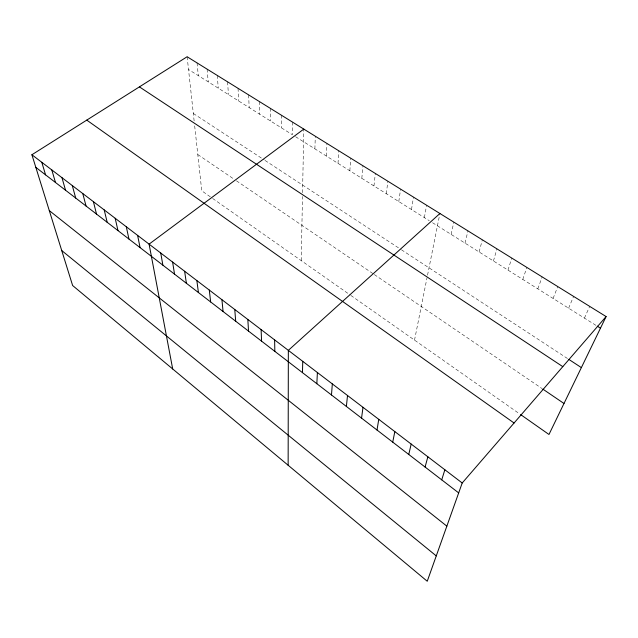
<?xml version="1.0" encoding="UTF-8"?>
<svg xmlns="http://www.w3.org/2000/svg" width="638" height="638" viewBox="0 0 638 638"><rect width="100%" height="100%" fill="white"/><g stroke="black" fill="none" stroke-linecap="round" stroke-linejoin="round"><path stroke-width="0.48" stroke-dasharray="3.19 2.39" d="M292.459 122.065L292.379 134.722L188.529 69.502M301.224 260.615L302.484 196.488M302.556 192.716L303.8 129.099M314.885 148.845L315.308 136.229M326.369 156.063L326.967 143.462M338.012 163.376L338.802 150.799M349.831 170.793L350.804 158.248M361.81 178.313L362.982 165.792M373.964 185.945L375.335 173.456M386.293 193.689L387.872 181.232M398.798 201.544L400.592 189.119M411.494 209.519L413.504 197.126M424.374 217.606L426.607 205.253M414.517 340.126L426.997 277.905M427.548 275.153L439.909 213.507M451.114 234.401L453.833 222.136M465.006 243.118L467.973 230.908M479.106 251.978L482.336 239.816M493.437 260.974L496.938 248.868M507.992 270.121L511.772 258.063M522.785 279.404L526.852 267.418M537.818 288.847L542.172 276.924M553.098 298.44L557.756 286.582M568.625 308.194L573.602 296.407M584.416 318.107L589.711 306.399M295.577 136.723L429.27 220.684M432.54 222.734L596.458 325.667M193.322 113.484L264.291 159.963M265.073 160.473L400.632 249.243M401.43 249.769L568.099 358.915M197.804 154.54L234.09 179.214M236.427 180.801L373.549 274.021M374.331 274.555L541.989 388.526M210.293 196.807L201.76 190.81L194.486 124.131M212.653 198.458L350.063 294.892M350.844 295.434L519.826 414.022M187.133 56.75L194.167 121.228M197.046 62.899L198.314 75.643M207.095 69.127L208.219 81.871M217.271 75.436L218.26 88.172M227.583 81.831L228.428 94.56M238.03 88.307L238.74 101.035M248.621 94.879L249.179 107.591M259.355 101.538L259.762 114.234M270.241 108.285L270.488 120.973M281.27 115.127L281.366 127.799"/><path stroke-width="0.96" d="M288.145 465.254L288.344 350.366L439.909 213.507M302.46 372.632L302.747 361.347M316.839 383.709L317.397 372.528M331.481 394.978L332.326 383.916M346.378 406.446L347.519 395.504M361.555 418.129L362.998 407.307M377.002 430.02L378.765 419.333M392.737 442.134L394.826 431.591M408.759 454.471L411.191 444.072M425.083 467.04L427.867 456.8M441.727 479.848L444.869 469.767M606.1 316.56L462.207 482.99L427.245 581.25L72.628 285.521L31.9 154.747L187.133 56.75L606.1 316.56L548.975 434.478L520.624 414.58M303.8 129.099L149.085 244.139L172.691 368.971M597.256 326.17L600.47 328.187M568.929 359.457L581.37 367.608M139.411 86.872L562.796 366.643M542.794 389.076L563.984 403.487M86.76 120.111L514.068 423.002M31.9 154.747L462.207 482.99M35.832 167.363L458.682 492.903M49.293 210.596L446.855 526.143M61.734 250.551L436.264 555.905M41.781 162.283L45.585 174.876M51.806 169.923L55.482 182.492M61.974 177.683L65.523 190.22M72.301 185.562L75.707 198.059M82.78 193.553L86.042 206.018M93.411 201.664L96.529 214.097M104.209 209.902L107.176 222.287M115.175 218.268L117.982 230.605M126.3 226.753L128.948 239.051M137.609 235.374L140.081 247.624M160.744 253.031L162.873 265.169M172.595 262.066L174.541 274.149M184.629 271.254L186.384 283.272M196.863 280.576L198.418 292.539M209.296 290.059L210.644 301.949M221.928 299.7L223.069 311.511M234.768 309.494L235.693 321.233M247.831 319.455L248.533 331.114M261.109 329.591L261.572 341.155M274.611 339.887L274.834 351.371"/></g></svg>
